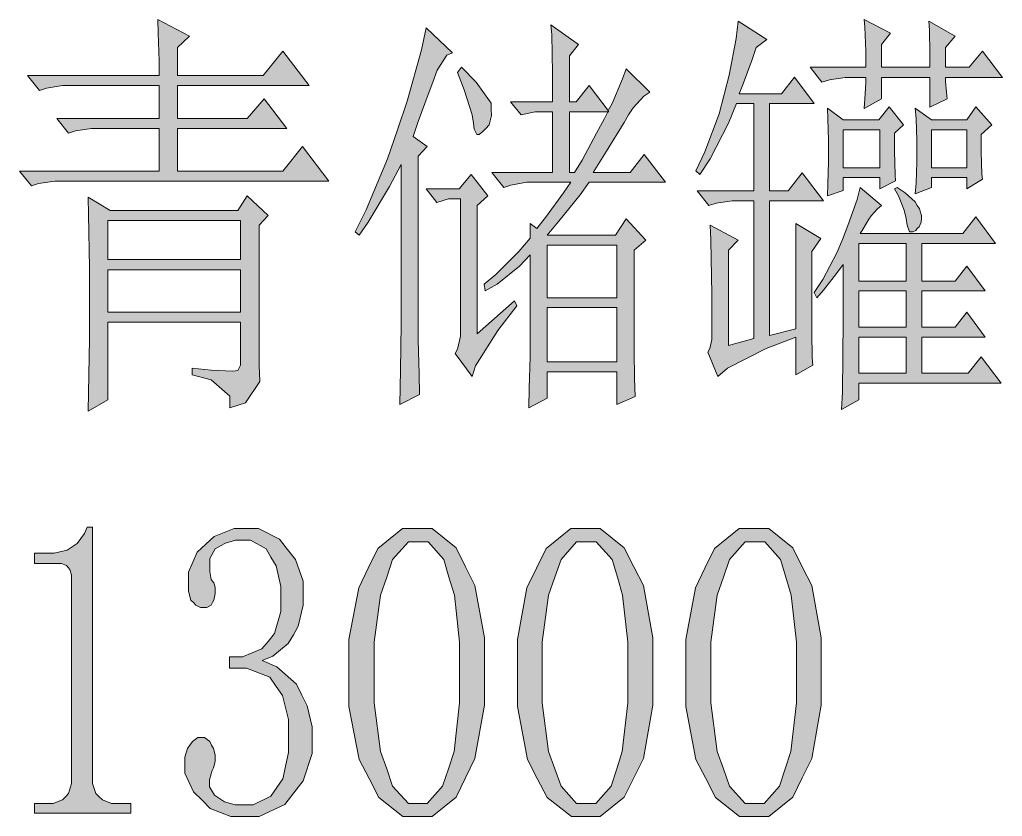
# Model space of a CAD drawing. Header units: millimetres. Extents: x 0 to 829, y 0 to 586.
# Drawn here: x 791.31 to 800.11, y 32.07 to 39.2 of the extents above; entities that cross this region are included whole.
import ezdxf

# ---------------------------------------------------------------- set-up
doc = ezdxf.new("R2010")
doc.units = ezdxf.units.MM

msp = doc.modelspace()

# ---------------------------------------------------------------- hatches: boundary and pattern name
h = msp.add_hatch(color=0)
h.dxf.hatch_style = 2
h.paths.add_polyline_path([(792.550556, 39.204194), (792.832778, 39.056028), (792.726944, 38.953722), (792.726944, 38.70325), (793.492472, 38.70325), (793.668861, 38.921972), (793.905222, 38.615056), (792.726944, 38.615056), (792.726944, 38.318722), (793.351361, 38.318722), (793.503056, 38.495111), (793.704139, 38.230528), (792.726944, 38.230528), (792.726944, 37.846), (793.668861, 37.846), (793.84525, 38.06825), (794.081611, 37.757806), (791.700361, 37.757806), (791.626278, 37.757806), (791.481639, 37.736639), (791.418139, 37.715472), (791.312306, 37.846), (792.561139, 37.846), (792.561139, 38.230528), (792.031972, 38.230528), (791.954361, 38.230528), (791.81325, 38.209361), (791.74975, 38.188194), (791.643917, 38.318722), (792.561139, 38.318722), (792.561139, 38.615056), (791.770917, 38.615056), (791.696833, 38.615056), (791.552194, 38.590361), (791.488694, 38.569194), (791.382861, 38.70325), (792.561139, 38.70325), (792.561139, 38.833778), (792.554083, 39.08425)])
h = msp.add_hatch(color=0)
h.dxf.hatch_style = 2
h.paths.add_polyline_path([(798.265556, 36.434889), (798.265556, 37.376806), (798.487806, 37.24275), (798.406667, 37.126333), (798.406667, 37.009917), (798.406667, 36.727694), (798.406667, 36.565417), (798.406667, 36.403139), (798.410194, 36.177361), (798.41725, 36.110333), (798.265556, 36.022139), (798.265556, 36.360806), (797.997444, 36.2585), (797.651722, 36.082111), (797.567056, 36.008028), (797.475333, 36.22675), (797.492972, 36.2585), (797.510611, 36.339639), (797.510611, 36.389028), (797.510611, 36.741806), (797.503556, 37.228639), (797.4965, 37.362694), (797.746972, 37.228639), (797.662306, 37.140444), (797.662306, 36.286722), (797.888083, 36.346694), (797.888083, 37.581417), (797.768139, 37.581417), (797.694056, 37.581417), (797.549417, 37.56025), (797.485917, 37.539083), (797.380083, 37.669611), (797.888083, 37.669611), (797.888083, 38.452778), (797.732861, 38.452778), (797.662306, 38.276389), (797.4965, 37.958889), (797.404778, 37.817778), (797.3695, 37.849528), (797.450639, 38.018861), (797.577639, 38.361056), (797.6235, 38.533917), (797.665833, 38.706778), (797.729333, 39.034861), (797.746972, 39.190083), (798.0045, 39.027806), (797.90925, 38.953722), (797.870444, 38.837306), (797.792833, 38.629167), (797.757556, 38.540972), (798.135028, 38.540972), (798.251444, 38.689139), (798.427833, 38.452778), (798.029194, 38.452778), (798.029194, 37.669611), (798.195, 37.669611), (798.322, 37.831889), (798.5125, 37.581417), (798.029194, 37.581417), (798.029194, 36.374917)])
h = msp.add_hatch(color=0)
h.dxf.hatch_style = 2
h.paths.add_polyline_path([(799.465, 38.777333), (799.465, 38.900806), (799.461472, 39.108944), (799.454417, 39.190083), (799.690778, 39.056028), (799.606111, 38.953722), (799.606111, 38.777333), (799.817778, 38.777333), (799.937722, 38.921972), (800.114111, 38.685611), (799.606111, 38.685611), (799.606111, 38.650333), (799.613167, 38.555083), (799.620222, 38.495111), (799.465, 38.421028), (799.465, 38.685611), (799.031083, 38.685611), (799.031083, 38.495111), (798.875861, 38.406917), (798.882917, 38.495111), (798.889972, 38.636222), (798.889972, 38.685611), (798.780611, 38.685611), (798.706528, 38.685611), (798.565417, 38.664444), (798.498389, 38.643278), (798.392556, 38.777333), (798.889972, 38.777333), (798.889972, 38.921972), (798.882917, 39.137167), (798.875861, 39.204194), (799.112222, 39.08425), (799.031083, 38.981944), (799.031083, 38.777333)])
h = msp.add_hatch(color=0)
h.dxf.hatch_style = 2
h.paths.add_polyline_path([(794.716611, 35.757556), (794.723667, 36.064472), (794.730722, 36.477222), (794.730722, 36.579528), (794.730722, 37.905972), (794.624889, 37.708417), (794.434389, 37.390917), (794.35325, 37.2745), (794.317972, 37.302722), (794.41675, 37.500278), (794.60725, 37.958889), (794.695444, 38.216417), (794.783639, 38.473944), (794.910639, 38.932556), (794.952972, 39.130111), (795.189333, 38.907861), (795.139944, 38.886694), (795.05175, 38.752639), (795.012944, 38.643278), (794.970611, 38.533917), (794.882417, 38.2905), (794.836556, 38.156444), (794.963556, 38.06825), (794.882417, 37.980056), (794.882417, 36.463111), (794.882417, 36.336111), (794.889472, 36.029194), (794.893, 35.84575)])
h = msp.add_hatch(color=0)
h.paths.add_polyline_path([(795.873722, 35.725806), (795.87725, 35.902194), (795.884306, 36.184417), (795.884306, 36.286722), (795.884306, 37.098111), (795.789056, 36.995806), (795.587972, 36.833528), (795.482139, 36.773556), (795.471556, 36.833528), (795.577389, 36.921722), (795.782, 37.126333), (795.884306, 37.246278), (795.884306, 37.376806), (795.944278, 37.334472), (796.032472, 37.443833), (796.184167, 37.651972), (796.247667, 37.747222), (795.930167, 37.747222), (795.856083, 37.747222), (795.711444, 37.722528), (795.647944, 37.701361), (795.542111, 37.835417), (796.085389, 37.835417), (796.085389, 38.378694), (795.930167, 38.378694), (795.803167, 38.350472), (795.707917, 38.466889), (796.085389, 38.466889), (796.085389, 38.724417), (796.078333, 39.070139), (796.071278, 39.158333), (796.318222, 38.981944), (796.237083, 38.879639), (796.237083, 38.466889), (796.297056, 38.466889), (796.413472, 38.615056), (796.582806, 38.389278), (796.589861, 38.378694), (796.579278, 38.378694), (796.237083, 38.378694), (796.237083, 37.835417), (796.282944, 37.835417), (796.349972, 37.944778), (796.4805, 38.188194), (796.551056, 38.318722), (796.579278, 38.378694), (796.582806, 38.389278), (796.618083, 38.452778), (796.713333, 38.675028), (796.745083, 38.763222), (796.95675, 38.555083), (796.903833, 38.519806), (796.808583, 38.413972), (796.76625, 38.350472), (796.727444, 38.283444), (796.568694, 38.025917), (796.44875, 37.835417), (796.780361, 37.835417), (796.907361, 37.997694), (797.097861, 37.747222), (796.413472, 37.747222), (796.332333, 37.634333), (796.141833, 37.397972), (796.036, 37.2745), (796.649833, 37.2745), (796.745083, 37.419139), (796.921472, 37.228639), (796.815639, 37.140444), (796.815639, 36.314944), (796.815639, 36.233806), (796.819167, 35.990389), (796.826222, 35.828111), (796.660417, 35.757556), (796.660417, 36.050361), (796.036, 36.050361), (796.036, 35.814)])
h.paths.add_polyline_path([(796.036, 36.625389), (796.036, 36.138556), (796.660417, 36.138556), (796.660417, 36.625389)])
h.paths.add_polyline_path([(796.036, 37.182778), (796.036, 36.713583), (796.660417, 36.713583), (796.660417, 37.182778)])
h = msp.add_hatch(color=0)
h.dxf.hatch_style = 2
h.paths.add_polyline_path([(795.235194, 38.731472), (795.270472, 38.777333), (795.401, 38.643278), (795.535056, 38.456306), (795.535056, 38.399861), (795.538583, 38.346944), (795.517417, 38.262278), (795.489194, 38.230528), (795.460972, 38.202306), (795.429222, 38.174083), (795.408056, 38.174083), (795.383361, 38.223472), (795.376306, 38.276389), (795.365722, 38.350472), (795.295167, 38.57625)])
h = msp.add_hatch(color=0)
h.paths.add_polyline_path([(798.547778, 37.627278), (798.551306, 37.733111), (798.558361, 37.930667), (798.558361, 38.025917), (798.558361, 38.121167), (798.551306, 38.315194), (798.547778, 38.410444), (798.688889, 38.308139), (799.006389, 38.308139), (799.101639, 38.424556), (799.228639, 38.262278), (799.1475, 38.188194), (799.1475, 38.025917), (799.154556, 37.81425), (799.158083, 37.761333), (799.016972, 37.68725), (799.016972, 37.789556), (798.688889, 37.789556), (798.688889, 37.673139)])
h.paths.add_polyline_path([(798.688889, 38.216417), (798.688889, 37.87775), (799.016972, 37.87775), (799.016972, 38.216417)])
h = msp.add_hatch(color=0)
h.paths.add_polyline_path([(799.334472, 37.644917), (799.341528, 37.740167), (799.348583, 37.930667), (799.348583, 38.025917), (799.348583, 38.121167), (799.341528, 38.315194), (799.334472, 38.410444), (799.479111, 38.308139), (799.796611, 38.308139), (799.87775, 38.424556), (800.018861, 38.262278), (799.923611, 38.174083), (799.923611, 38.018861), (799.930667, 37.821306), (799.937722, 37.775444), (799.796611, 37.68725), (799.796611, 37.789556), (799.479111, 37.789556), (799.479111, 37.701361)])
h.paths.add_polyline_path([(799.479111, 38.216417), (799.479111, 37.87775), (799.796611, 37.87775), (799.796611, 38.216417)])
h = msp.add_hatch(color=0)
h.dxf.hatch_style = 2
h.paths.add_polyline_path([(795.411583, 36.389028), (795.743194, 36.685361), (795.764361, 36.6395), (795.595028, 36.420778), (795.393944, 36.103278), (795.365722, 36.008028), (795.214028, 36.212639), (795.235194, 36.251444), (795.259889, 36.367861), (795.259889, 36.449), (795.259889, 37.599056), (795.154056, 37.599056), (795.048222, 37.567306), (794.952972, 37.68725), (795.249306, 37.68725), (795.355139, 37.817778), (795.506833, 37.627278), (795.411583, 37.539083)])
h = msp.add_hatch(color=0)
h.paths.add_polyline_path([(798.688889, 37.009917), (798.628917, 36.928778), (798.5125, 36.780611), (798.452528, 36.713583), (798.427833, 36.759444), (798.505444, 36.875861), (798.632444, 37.11575), (798.681833, 37.235694), (798.731222, 37.359167), (798.812361, 37.592), (798.840583, 37.701361), (799.031083, 37.539083), (798.995806, 37.510861), (798.939361, 37.447361), (798.918194, 37.415611), (798.897028, 37.380333), (798.858222, 37.316833), (798.840583, 37.288611), (799.761333, 37.288611), (799.87775, 37.436778), (800.054139, 37.200417), (799.394444, 37.200417), (799.394444, 36.86175), (799.690778, 36.86175), (799.796611, 36.995806), (799.958889, 36.773556), (799.394444, 36.773556), (799.394444, 36.449), (799.690778, 36.449), (799.796611, 36.583056), (799.958889, 36.360806), (799.394444, 36.360806), (799.394444, 36.03625), (799.807194, 36.03625), (799.923611, 36.184417), (800.103528, 35.948056), (798.83, 35.948056), (798.83, 35.799889), (798.674778, 35.711694), (798.681833, 35.866917), (798.688889, 36.516028)])
h.paths.add_polyline_path([(798.83, 37.200417), (798.83, 36.86175), (799.253333, 36.86175), (799.253333, 37.200417)])
h.paths.add_polyline_path([(798.83, 36.360806), (798.83, 36.03625), (799.253333, 36.03625), (799.253333, 36.360806)])
h.paths.add_polyline_path([(798.83, 36.773556), (798.83, 36.449), (799.253333, 36.449), (799.253333, 36.773556)])
h = msp.add_hatch(color=0)
h.dxf.hatch_style = 2
h.paths.add_polyline_path([(799.172194, 37.701361), (799.24275, 37.651972), (799.334472, 37.570833), (799.352111, 37.539083), (799.373278, 37.510861), (799.390917, 37.450889), (799.390917, 37.422667), (799.387389, 37.390917), (799.36975, 37.348583), (799.352111, 37.334472), (799.338, 37.316833), (799.313306, 37.302722), (799.299194, 37.302722), (799.281556, 37.302722), (799.260389, 37.362694), (799.253333, 37.422667), (799.235694, 37.49675), (799.182778, 37.627278), (799.1475, 37.68725)])
h = msp.add_hatch(color=0)
h.paths.add_polyline_path([(791.926139, 37.613167), (792.123694, 37.493222), (793.266694, 37.493222), (793.351361, 37.627278), (793.538333, 37.450889), (793.457194, 37.362694), (793.457194, 36.110333), (793.46425, 35.962167), (793.333722, 35.771667), (793.196139, 35.725806), (793.196139, 35.831639), (793.026806, 35.976278), (792.857472, 36.022139), (792.857472, 36.082111), (793.026806, 36.064472), (793.220833, 36.053889), (793.245528, 36.057417), (793.266694, 36.060944), (793.291389, 36.110333), (793.291389, 36.156194), (793.291389, 36.494861), (792.102528, 36.494861), (792.102528, 35.799889), (791.926139, 35.697583), (791.929667, 35.859861), (791.936722, 36.343167), (791.936722, 36.660667), (791.936722, 36.981694), (791.929667, 37.457944)])
h.paths.add_polyline_path([(792.102528, 36.964056), (792.102528, 36.583056), (793.291389, 36.583056), (793.291389, 36.964056)])
h.paths.add_polyline_path([(792.102528, 37.405028), (792.102528, 37.055778), (793.291389, 37.055778), (793.291389, 37.405028)])
h = msp.add_hatch(color=0)
h.dxf.hatch_style = 2
h.paths.add_polyline_path([(791.964944, 34.656889), (791.964944, 32.420278), (791.964944, 32.360306), (791.993167, 32.272111), (792.021389, 32.243889), (792.053139, 32.215667), (792.134278, 32.183917), (792.187194, 32.183917), (792.307139, 32.183917), (792.307139, 32.095722), (791.446361, 32.095722), (791.446361, 32.183917), (791.552194, 32.183917), (791.612167, 32.183917), (791.696833, 32.215667), (791.725056, 32.243889), (791.74975, 32.272111), (791.777972, 32.360306), (791.777972, 32.420278), (791.777972, 34.201806), (791.777972, 34.230028), (791.760333, 34.279417), (791.746222, 34.297056), (791.732111, 34.314694), (791.68625, 34.332333), (791.658028, 34.332333), (791.446361, 34.332333), (791.446361, 34.424056), (791.552194, 34.424056), (791.62275, 34.424056), (791.739167, 34.452278), (791.7815, 34.4805), (791.827361, 34.51225), (791.894389, 34.600444), (791.915556, 34.656889)])
h = msp.add_hatch(color=0)
h.dxf.hatch_style = 2
h.paths.add_polyline_path([(793.933444, 32.773056), (793.933444, 32.631944), (793.852306, 32.385), (793.767639, 32.279167), (793.6865, 32.173333), (793.457194, 32.0675), (793.309028, 32.0675), (793.203194, 32.0675), (793.01975, 32.138056), (792.945667, 32.212139), (792.868056, 32.286222), (792.790444, 32.455556), (792.790444, 32.550806), (792.790444, 32.596667), (792.815139, 32.674278), (792.836306, 32.706028), (792.861, 32.737778), (792.906861, 32.773056), (792.931556, 32.773056), (792.966833, 32.773056), (793.016222, 32.737778), (793.030333, 32.706028), (793.047972, 32.674278), (793.062083, 32.617833), (793.062083, 32.596667), (793.062083, 32.557861), (793.047972, 32.501417), (793.037389, 32.476722), (793.026806, 32.4485), (793.012694, 32.395583), (793.012694, 32.374417), (793.012694, 32.332083), (793.058556, 32.258), (793.100889, 32.22625), (793.14675, 32.198028), (793.242, 32.169806), (793.298444, 32.169806), (793.404278, 32.169806), (793.563028, 32.247417), (793.615944, 32.325028), (793.668861, 32.402639), (793.721778, 32.639), (793.721778, 32.801278), (793.721778, 32.935333), (793.665333, 33.150528), (793.608889, 33.231667), (793.552444, 33.312806), (793.344306, 33.393944), (793.192611, 33.393944), (793.192611, 33.49625), (793.309028, 33.49625), (793.481889, 33.566806), (793.538333, 33.633833), (793.594778, 33.704389), (793.651222, 33.901944), (793.651222, 34.025417), (793.651222, 34.127722), (793.608889, 34.311167), (793.563028, 34.388778), (793.520694, 34.462861), (793.379583, 34.540472), (793.287861, 34.540472), (793.245528, 34.540472), (793.157333, 34.515778), (793.111472, 34.491083), (793.062083, 34.462861), (793.016222, 34.378194), (793.016222, 34.32175), (793.016222, 34.261778), (793.026806, 34.187694), (793.040917, 34.173583), (793.0515, 34.159472), (793.062083, 34.120667), (793.062083, 34.0995), (793.062083, 34.064222), (793.0515, 34.00425), (793.040917, 33.983083), (793.026806, 33.958389), (792.988, 33.937222), (792.95625, 33.937222), (792.931556, 33.937222), (792.889222, 33.958389), (792.868056, 33.983083), (792.846889, 34.00425), (792.825722, 34.085389), (792.825722, 34.145361), (792.825722, 34.254722), (792.903333, 34.434639), (792.980944, 34.505194), (793.055028, 34.57575), (793.234944, 34.646306), (793.333722, 34.646306), (793.450139, 34.646306), (793.640639, 34.551056), (793.711194, 34.459333), (793.78175, 34.367611), (793.852306, 34.173583), (793.852306, 34.071278), (793.852306, 33.958389), (793.806444, 33.771417), (793.764111, 33.693806), (793.71825, 33.616194), (793.580667, 33.503306), (793.485417, 33.4645), (793.615944, 33.408056), (793.792333, 33.252833), (793.838194, 33.157583), (793.887583, 33.058806), (793.933444, 32.868306)])
h = msp.add_hatch(color=0)
h.paths.add_polyline_path([(794.875361, 32.0675), (794.744833, 32.0675), (794.529639, 32.236833), (794.441444, 32.406167), (794.35325, 32.5755), (794.261528, 33.05175), (794.261528, 33.362194), (794.261528, 33.651472), (794.349722, 34.113611), (794.434389, 34.29), (794.519056, 34.466389), (794.741306, 34.646306), (794.875361, 34.646306), (795.005889, 34.646306), (795.221083, 34.473444), (795.30575, 34.304111), (795.390417, 34.134778), (795.475083, 33.665583), (795.475083, 33.362194), (795.475083, 33.062333), (795.390417, 32.586083), (795.30575, 32.413222), (795.221083, 32.240361), (795.005889, 32.0675)])
h.paths.add_polyline_path([(794.875361, 34.526361), (794.794222, 34.526361), (794.653111, 34.367611), (794.600194, 34.208861), (794.54375, 34.050111), (794.487306, 33.626778), (794.487306, 33.362194), (794.487306, 33.0835), (794.54375, 32.649583), (794.600194, 32.494361), (794.653111, 32.339139), (794.794222, 32.183917), (794.875361, 32.183917), (794.963556, 32.183917), (795.101139, 32.339139), (795.154056, 32.494361), (795.203444, 32.649583), (795.252833, 33.0835), (795.252833, 33.362194), (795.252833, 33.626778), (795.206972, 34.050111), (795.157583, 34.208861), (795.111722, 34.367611), (794.970611, 34.526361)])
h = msp.add_hatch(color=0)
h.paths.add_polyline_path([(796.38525, 32.0675), (796.254722, 32.0675), (796.036, 32.236833), (795.947806, 32.406167), (795.859611, 32.5755), (795.771417, 33.05175), (795.771417, 33.362194), (795.771417, 33.651472), (795.856083, 34.113611), (795.94075, 34.29), (796.028944, 34.466389), (796.247667, 34.646306), (796.38525, 34.646306), (796.51225, 34.646306), (796.727444, 34.473444), (796.812111, 34.304111), (796.900306, 34.134778), (796.984972, 33.665583), (796.984972, 33.362194), (796.984972, 33.062333), (796.900306, 32.586083), (796.812111, 32.413222), (796.727444, 32.240361), (796.51225, 32.0675)])
h.paths.add_polyline_path([(796.38525, 34.526361), (796.300583, 34.526361), (796.163, 34.367611), (796.106556, 34.208861), (796.050111, 34.050111), (795.993667, 33.626778), (795.993667, 33.362194), (795.993667, 33.0835), (796.050111, 32.649583), (796.106556, 32.494361), (796.163, 32.339139), (796.300583, 32.183917), (796.38525, 32.183917), (796.473444, 32.183917), (796.611028, 32.339139), (796.660417, 32.494361), (796.709806, 32.649583), (796.759194, 33.0835), (796.759194, 33.362194), (796.759194, 33.626778), (796.713333, 34.050111), (796.667472, 34.208861), (796.618083, 34.367611), (796.476972, 34.526361)])
h = msp.add_hatch(color=0)
h.paths.add_polyline_path([(797.891611, 32.0675), (797.761083, 32.0675), (797.545889, 32.236833), (797.457694, 32.406167), (797.3695, 32.5755), (797.277778, 33.05175), (797.277778, 33.362194), (797.277778, 33.651472), (797.365972, 34.113611), (797.450639, 34.29), (797.535306, 34.466389), (797.757556, 34.646306), (797.891611, 34.646306), (798.022139, 34.646306), (798.237333, 34.473444), (798.322, 34.304111), (798.406667, 34.134778), (798.491333, 33.665583), (798.491333, 33.362194), (798.491333, 33.062333), (798.406667, 32.586083), (798.322, 32.413222), (798.237333, 32.240361), (798.022139, 32.0675)])
h.paths.add_polyline_path([(797.891611, 34.526361), (797.810472, 34.526361), (797.669361, 34.367611), (797.616444, 34.208861), (797.56, 34.050111), (797.503556, 33.626778), (797.503556, 33.362194), (797.503556, 33.0835), (797.56, 32.649583), (797.616444, 32.494361), (797.669361, 32.339139), (797.810472, 32.183917), (797.891611, 32.183917), (797.979806, 32.183917), (798.117389, 32.339139), (798.170306, 32.494361), (798.219694, 32.649583), (798.269083, 33.0835), (798.269083, 33.362194), (798.269083, 33.626778), (798.223222, 34.050111), (798.173833, 34.208861), (798.127972, 34.367611), (797.986861, 34.526361)])

# ---------------------------------------------------------------- linework, layer by layer
at = {"color": 0, "lineweight": 0}
for points in [[(792.550556, 39.204194), (792.832778, 39.056028), (792.726944, 38.953722), (792.726944, 38.70325), (793.492472, 38.70325), (793.668861, 38.921972), (793.905222, 38.615056), (792.726944, 38.615056), (792.726944, 38.318722), (793.351361, 38.318722), (793.503056, 38.495111), (793.704139, 38.230528), (792.726944, 38.230528), (792.726944, 37.846), (793.668861, 37.846), (793.84525, 38.06825), (794.081611, 37.757806), (791.700361, 37.757806), (791.626278, 37.757806), (791.481639, 37.736639), (791.418139, 37.715472), (791.312306, 37.846), (792.561139, 37.846), (792.561139, 38.230528), (792.031972, 38.230528), (791.954361, 38.230528), (791.81325, 38.209361), (791.74975, 38.188194), (791.643917, 38.318722), (792.561139, 38.318722), (792.561139, 38.615056), (791.770917, 38.615056), (791.696833, 38.615056), (791.552194, 38.590361), (791.488694, 38.569194), (791.382861, 38.70325), (792.561139, 38.70325), (792.561139, 38.833778), (792.554083, 39.08425)], [(798.265556, 36.434889), (798.265556, 37.376806), (798.487806, 37.24275), (798.406667, 37.126333), (798.406667, 37.009917), (798.406667, 36.727694), (798.406667, 36.565417), (798.406667, 36.403139), (798.410194, 36.177361), (798.41725, 36.110333), (798.265556, 36.022139), (798.265556, 36.360806), (797.997444, 36.2585), (797.651722, 36.082111), (797.567056, 36.008028), (797.475333, 36.22675), (797.492972, 36.2585), (797.510611, 36.339639), (797.510611, 36.389028), (797.510611, 36.741806), (797.503556, 37.228639), (797.4965, 37.362694), (797.746972, 37.228639), (797.662306, 37.140444), (797.662306, 36.286722), (797.888083, 36.346694), (797.888083, 37.581417), (797.768139, 37.581417), (797.694056, 37.581417), (797.549417, 37.56025), (797.485917, 37.539083), (797.380083, 37.669611), (797.888083, 37.669611), (797.888083, 38.452778), (797.732861, 38.452778), (797.662306, 38.276389), (797.4965, 37.958889), (797.404778, 37.817778), (797.3695, 37.849528), (797.450639, 38.018861), (797.577639, 38.361056), (797.6235, 38.533917), (797.665833, 38.706778), (797.729333, 39.034861), (797.746972, 39.190083), (798.0045, 39.027806), (797.90925, 38.953722), (797.870444, 38.837306), (797.792833, 38.629167), (797.757556, 38.540972), (798.135028, 38.540972), (798.251444, 38.689139), (798.427833, 38.452778), (798.029194, 38.452778), (798.029194, 37.669611), (798.195, 37.669611), (798.322, 37.831889), (798.5125, 37.581417), (798.029194, 37.581417), (798.029194, 36.374917)], [(799.465, 38.777333), (799.465, 38.900806), (799.461472, 39.108944), (799.454417, 39.190083), (799.690778, 39.056028), (799.606111, 38.953722), (799.606111, 38.777333), (799.817778, 38.777333), (799.937722, 38.921972), (800.114111, 38.685611), (799.606111, 38.685611), (799.606111, 38.650333), (799.613167, 38.555083), (799.620222, 38.495111), (799.465, 38.421028), (799.465, 38.685611), (799.031083, 38.685611), (799.031083, 38.495111), (798.875861, 38.406917), (798.882917, 38.495111), (798.889972, 38.636222), (798.889972, 38.685611), (798.780611, 38.685611), (798.706528, 38.685611), (798.565417, 38.664444), (798.498389, 38.643278), (798.392556, 38.777333), (798.889972, 38.777333), (798.889972, 38.921972), (798.882917, 39.137167), (798.875861, 39.204194), (799.112222, 39.08425), (799.031083, 38.981944), (799.031083, 38.777333)], [(794.716611, 35.757556), (794.723667, 36.064472), (794.730722, 36.477222), (794.730722, 36.579528), (794.730722, 37.905972), (794.624889, 37.708417), (794.434389, 37.390917), (794.35325, 37.2745), (794.317972, 37.302722), (794.41675, 37.500278), (794.60725, 37.958889), (794.695444, 38.216417), (794.783639, 38.473944), (794.910639, 38.932556), (794.952972, 39.130111), (795.189333, 38.907861), (795.139944, 38.886694), (795.05175, 38.752639), (795.012944, 38.643278), (794.970611, 38.533917), (794.882417, 38.2905), (794.836556, 38.156444), (794.963556, 38.06825), (794.882417, 37.980056), (794.882417, 36.463111), (794.882417, 36.336111), (794.889472, 36.029194), (794.893, 35.84575)], [(795.873722, 35.725806), (795.87725, 35.902194), (795.884306, 36.184417), (795.884306, 36.286722), (795.884306, 37.098111), (795.789056, 36.995806), (795.587972, 36.833528), (795.482139, 36.773556), (795.471556, 36.833528), (795.577389, 36.921722), (795.782, 37.126333), (795.884306, 37.246278), (795.884306, 37.376806), (795.944278, 37.334472), (796.032472, 37.443833), (796.184167, 37.651972), (796.247667, 37.747222), (795.930167, 37.747222), (795.856083, 37.747222), (795.711444, 37.722528), (795.647944, 37.701361), (795.542111, 37.835417), (796.085389, 37.835417), (796.085389, 38.378694), (795.930167, 38.378694), (795.803167, 38.350472), (795.707917, 38.466889), (796.085389, 38.466889), (796.085389, 38.724417), (796.078333, 39.070139), (796.071278, 39.158333), (796.318222, 38.981944), (796.237083, 38.879639), (796.237083, 38.466889), (796.297056, 38.466889), (796.413472, 38.615056), (796.582806, 38.389278), (796.589861, 38.378694), (796.579278, 38.378694), (796.237083, 38.378694), (796.237083, 37.835417), (796.282944, 37.835417), (796.349972, 37.944778), (796.4805, 38.188194), (796.551056, 38.318722), (796.579278, 38.378694), (796.582806, 38.389278), (796.618083, 38.452778), (796.713333, 38.675028), (796.745083, 38.763222), (796.95675, 38.555083), (796.903833, 38.519806), (796.808583, 38.413972), (796.76625, 38.350472), (796.727444, 38.283444), (796.568694, 38.025917), (796.44875, 37.835417), (796.780361, 37.835417), (796.907361, 37.997694), (797.097861, 37.747222), (796.413472, 37.747222), (796.332333, 37.634333), (796.141833, 37.397972), (796.036, 37.2745), (796.649833, 37.2745), (796.745083, 37.419139), (796.921472, 37.228639), (796.815639, 37.140444), (796.815639, 36.314944), (796.815639, 36.233806), (796.819167, 35.990389), (796.826222, 35.828111), (796.660417, 35.757556), (796.660417, 36.050361), (796.036, 36.050361), (796.036, 35.814)], [(795.235194, 38.731472), (795.270472, 38.777333), (795.401, 38.643278), (795.535056, 38.456306), (795.535056, 38.399861), (795.538583, 38.346944), (795.517417, 38.262278), (795.489194, 38.230528), (795.460972, 38.202306), (795.429222, 38.174083), (795.408056, 38.174083), (795.383361, 38.223472), (795.376306, 38.276389), (795.365722, 38.350472), (795.295167, 38.57625)], [(798.547778, 37.627278), (798.551306, 37.733111), (798.558361, 37.930667), (798.558361, 38.025917), (798.558361, 38.121167), (798.551306, 38.315194), (798.547778, 38.410444), (798.688889, 38.308139), (799.006389, 38.308139), (799.101639, 38.424556), (799.228639, 38.262278), (799.1475, 38.188194), (799.1475, 38.025917), (799.154556, 37.81425), (799.158083, 37.761333), (799.016972, 37.68725), (799.016972, 37.789556), (798.688889, 37.789556), (798.688889, 37.673139)], [(799.334472, 37.644917), (799.341528, 37.740167), (799.348583, 37.930667), (799.348583, 38.025917), (799.348583, 38.121167), (799.341528, 38.315194), (799.334472, 38.410444), (799.479111, 38.308139), (799.796611, 38.308139), (799.87775, 38.424556), (800.018861, 38.262278), (799.923611, 38.174083), (799.923611, 38.018861), (799.930667, 37.821306), (799.937722, 37.775444), (799.796611, 37.68725), (799.796611, 37.789556), (799.479111, 37.789556), (799.479111, 37.701361)], [(798.688889, 38.216417), (798.688889, 37.87775), (799.016972, 37.87775), (799.016972, 38.216417)], [(799.479111, 38.216417), (799.479111, 37.87775), (799.796611, 37.87775), (799.796611, 38.216417)], [(795.411583, 36.389028), (795.743194, 36.685361), (795.764361, 36.6395), (795.595028, 36.420778), (795.393944, 36.103278), (795.365722, 36.008028), (795.214028, 36.212639), (795.235194, 36.251444), (795.259889, 36.367861), (795.259889, 36.449), (795.259889, 37.599056), (795.154056, 37.599056), (795.048222, 37.567306), (794.952972, 37.68725), (795.249306, 37.68725), (795.355139, 37.817778), (795.506833, 37.627278), (795.411583, 37.539083)], [(798.688889, 37.009917), (798.628917, 36.928778), (798.5125, 36.780611), (798.452528, 36.713583), (798.427833, 36.759444), (798.505444, 36.875861), (798.632444, 37.11575), (798.681833, 37.235694), (798.731222, 37.359167), (798.812361, 37.592), (798.840583, 37.701361), (799.031083, 37.539083), (798.995806, 37.510861), (798.939361, 37.447361), (798.918194, 37.415611), (798.897028, 37.380333), (798.858222, 37.316833), (798.840583, 37.288611), (799.761333, 37.288611), (799.87775, 37.436778), (800.054139, 37.200417), (799.394444, 37.200417), (799.394444, 36.86175), (799.690778, 36.86175), (799.796611, 36.995806), (799.958889, 36.773556), (799.394444, 36.773556), (799.394444, 36.449), (799.690778, 36.449), (799.796611, 36.583056), (799.958889, 36.360806), (799.394444, 36.360806), (799.394444, 36.03625), (799.807194, 36.03625), (799.923611, 36.184417), (800.103528, 35.948056), (798.83, 35.948056), (798.83, 35.799889), (798.674778, 35.711694), (798.681833, 35.866917), (798.688889, 36.516028)], [(799.172194, 37.701361), (799.24275, 37.651972), (799.334472, 37.570833), (799.352111, 37.539083), (799.373278, 37.510861), (799.390917, 37.450889), (799.390917, 37.422667), (799.387389, 37.390917), (799.36975, 37.348583), (799.352111, 37.334472), (799.338, 37.316833), (799.313306, 37.302722), (799.299194, 37.302722), (799.281556, 37.302722), (799.260389, 37.362694), (799.253333, 37.422667), (799.235694, 37.49675), (799.182778, 37.627278), (799.1475, 37.68725)], [(791.926139, 37.613167), (792.123694, 37.493222), (793.266694, 37.493222), (793.351361, 37.627278), (793.538333, 37.450889), (793.457194, 37.362694), (793.457194, 36.110333), (793.46425, 35.962167), (793.333722, 35.771667), (793.196139, 35.725806), (793.196139, 35.831639), (793.026806, 35.976278), (792.857472, 36.022139), (792.857472, 36.082111), (793.026806, 36.064472), (793.220833, 36.053889), (793.245528, 36.057417), (793.266694, 36.060944), (793.291389, 36.110333), (793.291389, 36.156194), (793.291389, 36.494861), (792.102528, 36.494861), (792.102528, 35.799889), (791.926139, 35.697583), (791.929667, 35.859861), (791.936722, 36.343167), (791.936722, 36.660667), (791.936722, 36.981694), (791.929667, 37.457944)], [(792.102528, 37.405028), (792.102528, 37.055778), (793.291389, 37.055778), (793.291389, 37.405028)], [(796.036, 37.182778), (796.036, 36.713583), (796.660417, 36.713583), (796.660417, 37.182778)], [(798.83, 37.200417), (798.83, 36.86175), (799.253333, 36.86175), (799.253333, 37.200417)], [(792.102528, 36.964056), (792.102528, 36.583056), (793.291389, 36.583056), (793.291389, 36.964056)], [(798.83, 36.773556), (798.83, 36.449), (799.253333, 36.449), (799.253333, 36.773556)], [(796.036, 36.625389), (796.036, 36.138556), (796.660417, 36.138556), (796.660417, 36.625389)], [(798.83, 36.360806), (798.83, 36.03625), (799.253333, 36.03625), (799.253333, 36.360806)], [(791.964944, 34.656889), (791.964944, 32.420278), (791.964944, 32.360306), (791.993167, 32.272111), (792.021389, 32.243889), (792.053139, 32.215667), (792.134278, 32.183917), (792.187194, 32.183917), (792.307139, 32.183917), (792.307139, 32.095722), (791.446361, 32.095722), (791.446361, 32.183917), (791.552194, 32.183917), (791.612167, 32.183917), (791.696833, 32.215667), (791.725056, 32.243889), (791.74975, 32.272111), (791.777972, 32.360306), (791.777972, 32.420278), (791.777972, 34.201806), (791.777972, 34.230028), (791.760333, 34.279417), (791.746222, 34.297056), (791.732111, 34.314694), (791.68625, 34.332333), (791.658028, 34.332333), (791.446361, 34.332333), (791.446361, 34.424056), (791.552194, 34.424056), (791.62275, 34.424056), (791.739167, 34.452278), (791.7815, 34.4805), (791.827361, 34.51225), (791.894389, 34.600444), (791.915556, 34.656889)], [(793.933444, 32.773056), (793.933444, 32.631944), (793.852306, 32.385), (793.767639, 32.279167), (793.6865, 32.173333), (793.457194, 32.0675), (793.309028, 32.0675), (793.203194, 32.0675), (793.01975, 32.138056), (792.945667, 32.212139), (792.868056, 32.286222), (792.790444, 32.455556), (792.790444, 32.550806), (792.790444, 32.596667), (792.815139, 32.674278), (792.836306, 32.706028), (792.861, 32.737778), (792.906861, 32.773056), (792.931556, 32.773056), (792.966833, 32.773056), (793.016222, 32.737778), (793.030333, 32.706028), (793.047972, 32.674278), (793.062083, 32.617833), (793.062083, 32.596667), (793.062083, 32.557861), (793.047972, 32.501417), (793.037389, 32.476722), (793.026806, 32.4485), (793.012694, 32.395583), (793.012694, 32.374417), (793.012694, 32.332083), (793.058556, 32.258), (793.100889, 32.22625), (793.14675, 32.198028), (793.242, 32.169806), (793.298444, 32.169806), (793.404278, 32.169806), (793.563028, 32.247417), (793.615944, 32.325028), (793.668861, 32.402639), (793.721778, 32.639), (793.721778, 32.801278), (793.721778, 32.935333), (793.665333, 33.150528), (793.608889, 33.231667), (793.552444, 33.312806), (793.344306, 33.393944), (793.192611, 33.393944), (793.192611, 33.49625), (793.309028, 33.49625), (793.481889, 33.566806), (793.538333, 33.633833), (793.594778, 33.704389), (793.651222, 33.901944), (793.651222, 34.025417), (793.651222, 34.127722), (793.608889, 34.311167), (793.563028, 34.388778), (793.520694, 34.462861), (793.379583, 34.540472), (793.287861, 34.540472), (793.245528, 34.540472), (793.157333, 34.515778), (793.111472, 34.491083), (793.062083, 34.462861), (793.016222, 34.378194), (793.016222, 34.32175), (793.016222, 34.261778), (793.026806, 34.187694), (793.040917, 34.173583), (793.0515, 34.159472), (793.062083, 34.120667), (793.062083, 34.0995), (793.062083, 34.064222), (793.0515, 34.00425), (793.040917, 33.983083), (793.026806, 33.958389), (792.988, 33.937222), (792.95625, 33.937222), (792.931556, 33.937222), (792.889222, 33.958389), (792.868056, 33.983083), (792.846889, 34.00425), (792.825722, 34.085389), (792.825722, 34.145361), (792.825722, 34.254722), (792.903333, 34.434639), (792.980944, 34.505194), (793.055028, 34.57575), (793.234944, 34.646306), (793.333722, 34.646306), (793.450139, 34.646306), (793.640639, 34.551056), (793.711194, 34.459333), (793.78175, 34.367611), (793.852306, 34.173583), (793.852306, 34.071278), (793.852306, 33.958389), (793.806444, 33.771417), (793.764111, 33.693806), (793.71825, 33.616194), (793.580667, 33.503306), (793.485417, 33.4645), (793.615944, 33.408056), (793.792333, 33.252833), (793.838194, 33.157583), (793.887583, 33.058806), (793.933444, 32.868306)], [(794.875361, 32.0675), (794.744833, 32.0675), (794.529639, 32.236833), (794.441444, 32.406167), (794.35325, 32.5755), (794.261528, 33.05175), (794.261528, 33.362194), (794.261528, 33.651472), (794.349722, 34.113611), (794.434389, 34.29), (794.519056, 34.466389), (794.741306, 34.646306), (794.875361, 34.646306), (795.005889, 34.646306), (795.221083, 34.473444), (795.30575, 34.304111), (795.390417, 34.134778), (795.475083, 33.665583), (795.475083, 33.362194), (795.475083, 33.062333), (795.390417, 32.586083), (795.30575, 32.413222), (795.221083, 32.240361), (795.005889, 32.0675)], [(796.38525, 32.0675), (796.254722, 32.0675), (796.036, 32.236833), (795.947806, 32.406167), (795.859611, 32.5755), (795.771417, 33.05175), (795.771417, 33.362194), (795.771417, 33.651472), (795.856083, 34.113611), (795.94075, 34.29), (796.028944, 34.466389), (796.247667, 34.646306), (796.38525, 34.646306), (796.51225, 34.646306), (796.727444, 34.473444), (796.812111, 34.304111), (796.900306, 34.134778), (796.984972, 33.665583), (796.984972, 33.362194), (796.984972, 33.062333), (796.900306, 32.586083), (796.812111, 32.413222), (796.727444, 32.240361), (796.51225, 32.0675)], [(797.891611, 32.0675), (797.761083, 32.0675), (797.545889, 32.236833), (797.457694, 32.406167), (797.3695, 32.5755), (797.277778, 33.05175), (797.277778, 33.362194), (797.277778, 33.651472), (797.365972, 34.113611), (797.450639, 34.29), (797.535306, 34.466389), (797.757556, 34.646306), (797.891611, 34.646306), (798.022139, 34.646306), (798.237333, 34.473444), (798.322, 34.304111), (798.406667, 34.134778), (798.491333, 33.665583), (798.491333, 33.362194), (798.491333, 33.062333), (798.406667, 32.586083), (798.322, 32.413222), (798.237333, 32.240361), (798.022139, 32.0675)], [(794.875361, 34.526361), (794.794222, 34.526361), (794.653111, 34.367611), (794.600194, 34.208861), (794.54375, 34.050111), (794.487306, 33.626778), (794.487306, 33.362194), (794.487306, 33.0835), (794.54375, 32.649583), (794.600194, 32.494361), (794.653111, 32.339139), (794.794222, 32.183917), (794.875361, 32.183917), (794.963556, 32.183917), (795.101139, 32.339139), (795.154056, 32.494361), (795.203444, 32.649583), (795.252833, 33.0835), (795.252833, 33.362194), (795.252833, 33.626778), (795.206972, 34.050111), (795.157583, 34.208861), (795.111722, 34.367611), (794.970611, 34.526361)], [(796.38525, 34.526361), (796.300583, 34.526361), (796.163, 34.367611), (796.106556, 34.208861), (796.050111, 34.050111), (795.993667, 33.626778), (795.993667, 33.362194), (795.993667, 33.0835), (796.050111, 32.649583), (796.106556, 32.494361), (796.163, 32.339139), (796.300583, 32.183917), (796.38525, 32.183917), (796.473444, 32.183917), (796.611028, 32.339139), (796.660417, 32.494361), (796.709806, 32.649583), (796.759194, 33.0835), (796.759194, 33.362194), (796.759194, 33.626778), (796.713333, 34.050111), (796.667472, 34.208861), (796.618083, 34.367611), (796.476972, 34.526361)], [(797.891611, 34.526361), (797.810472, 34.526361), (797.669361, 34.367611), (797.616444, 34.208861), (797.56, 34.050111), (797.503556, 33.626778), (797.503556, 33.362194), (797.503556, 33.0835), (797.56, 32.649583), (797.616444, 32.494361), (797.669361, 32.339139), (797.810472, 32.183917), (797.891611, 32.183917), (797.979806, 32.183917), (798.117389, 32.339139), (798.170306, 32.494361), (798.219694, 32.649583), (798.269083, 33.0835), (798.269083, 33.362194), (798.269083, 33.626778), (798.223222, 34.050111), (798.173833, 34.208861), (798.127972, 34.367611), (797.986861, 34.526361)]]:
    msp.add_lwpolyline(points, close=True, dxfattribs=at)

doc.saveas('drawing.dxf')
